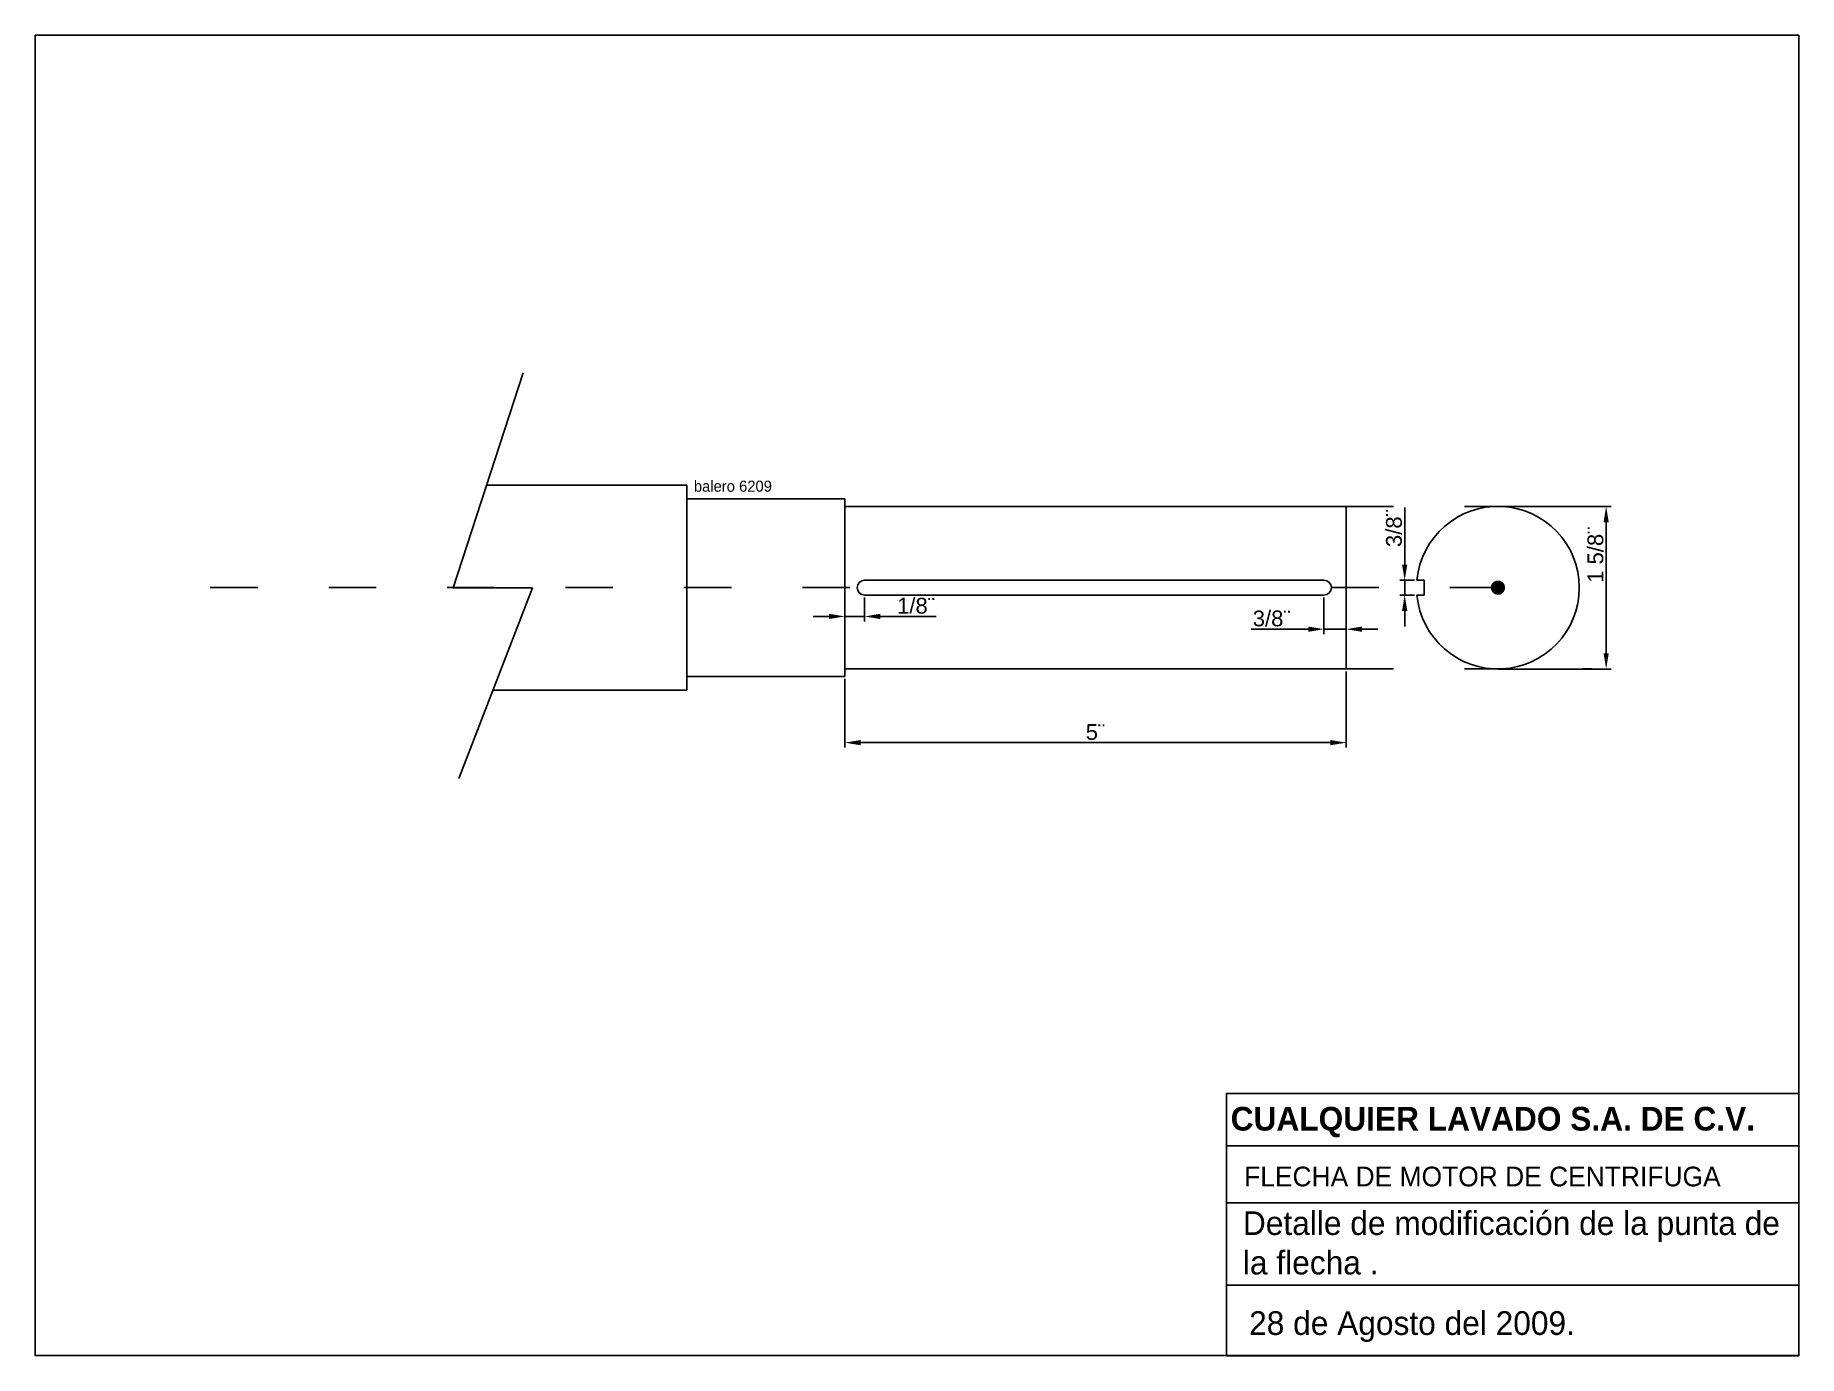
# Model space of a CAD drawing. Header units: millimetres. Extents: x 1211 to 2975, y 1168 to 2727.
# Drawn here: x 1211.3 to 1658, y 1168.1 to 1502.7 of the extents above; entities outside this region: 1.
import ezdxf

# ---------------------------------------------------------------- set-up
doc = ezdxf.new("R2010")
doc.units = ezdxf.units.MM
doc.linetypes.add('ACAD_ISO03W100', pattern=[30, 12, -18])
doc.styles.get("Standard").update_dxf_attribs({"font": 'ARIAL.TTF'})
doc.dimstyles.new('ISO-25', dxfattribs={"dimtxt": 2.5, "dimasz": 2.5, "dimexe": 1.25, "dimexo": 0.625, "dimtad": 1, "dimtxsty": 'Standard', "dimcen": 2.5, "dimadec": 0, "dimazin": 0, "dimtfac": 1, "dimtmove": 0, "dimatfit": 3, "dimfxl": 1, "dimarcsym": 0})

# ---------------------------------------------------------------- blocks, each defined once
blk = doc.blocks.new('*D1')
at = {"color": 0, "lineweight": -2}
for p, q in [((1543.35, 1341.51), (1543.35, 1322.22)), ((1416.35, 1339.62), (1416.35, 1322.22)), ((1420.35, 1323.47), (1539.35, 1323.47))]:
    blk.add_line(p, q, dxfattribs=at)
at = {"color": 0}
for points in [[(1420.35, 1324.14), (1420.35, 1322.81), (1416.35, 1323.47)], [(1539.35, 1324.14), (1539.35, 1322.81), (1543.35, 1323.47)]]:
    blk.add_solid(points, dxfattribs=at)
at = {"layer": 'Defpoints', "color": 0}
for p in [(1416.35, 1340.24), (1543.35, 1342.13), (1543.35, 1323.47)]:
    blk.add_point(p, dxfattribs=at)
at = {"color": 0, "insert": (1479.85, 1326.13), "char_height": 4, "attachment_point": 5}
blk.add_mtext('5¨', dxfattribs=at)
blk = doc.blocks.new('*D2')
at = {"color": 0, "lineweight": -2}
for p, q in [((1581.8, 1383.34), (1610.46, 1383.34)), ((1609.21, 1379.34), (1609.21, 1346.13)), ((1581.8, 1342.13), (1610.46, 1342.13))]:
    blk.add_line(p, q, dxfattribs=at)
at = {"color": 0}
for points in [[(1608.54, 1379.34), (1609.87, 1379.34), (1609.21, 1383.34)], [(1608.54, 1346.13), (1609.87, 1346.13), (1609.21, 1342.13)]]:
    blk.add_solid(points, dxfattribs=at)
at = {"layer": 'Defpoints', "color": 0}
for p in [(1581.17, 1383.34), (1581.17, 1342.13), (1609.21, 1342.13)]:
    blk.add_point(p, dxfattribs=at)
at = {"color": 0, "insert": (1606.51, 1371.11), "char_height": 4, "attachment_point": 5, "rotation": 90}
blk.add_mtext('1 5/8¨', dxfattribs=at)
blk = doc.blocks.new('*D3')
at = {"color": 0, "lineweight": -2}
for p, q in [((1416.35, 1360.25), (1416.35, 1354.2)), ((1421.34, 1360.25), (1421.34, 1354.2)), ((1412.35, 1355.45), (1408.35, 1355.45)), ((1416.35, 1355.45), (1421.34, 1355.45)), ((1425.34, 1355.45), (1439.44, 1355.45))]:
    blk.add_line(p, q, dxfattribs=at)
at = {"color": 0}
for points in [[(1412.35, 1356.12), (1412.35, 1354.79), (1416.35, 1355.45)], [(1425.34, 1356.12), (1425.34, 1354.79), (1421.34, 1355.45)]]:
    blk.add_solid(points, dxfattribs=at)
at = {"layer": 'Defpoints', "color": 0}
for p in [(1416.35, 1360.87), (1421.34, 1360.87), (1416.35, 1355.45)]:
    blk.add_point(p, dxfattribs=at)
at = {"color": 0, "insert": (1434.39, 1358.15), "char_height": 4, "attachment_point": 5}
blk.add_mtext('1/8¨', dxfattribs=at)
blk = doc.blocks.new('*D4')
at = {"color": 0, "lineweight": -2}
for p, q in [((1537.73, 1360.25), (1537.73, 1350.97)), ((1543.35, 1360.25), (1543.35, 1350.97)), ((1533.73, 1352.22), (1519.25, 1352.22)), ((1543.35, 1352.22), (1537.73, 1352.22)), ((1547.35, 1352.22), (1551.35, 1352.22))]:
    blk.add_line(p, q, dxfattribs=at)
at = {"color": 0}
for points in [[(1533.73, 1352.89), (1533.73, 1351.55), (1537.73, 1352.22)], [(1547.35, 1352.89), (1547.35, 1351.55), (1543.35, 1352.22)]]:
    blk.add_solid(points, dxfattribs=at)
at = {"layer": 'Defpoints', "color": 0}
for p in [(1537.73, 1360.87), (1543.35, 1360.87), (1543.35, 1352.22)]:
    blk.add_point(p, dxfattribs=at)
at = {"color": 0, "insert": (1524.49, 1354.92), "char_height": 4, "attachment_point": 5}
blk.add_mtext('3/8¨', dxfattribs=at)
blk = doc.blocks.new('*D5')
at = {"color": 0, "lineweight": -2}
for p, q in [((1558.17, 1368.61), (1558.17, 1383.1)), ((1560.66, 1364.61), (1556.92, 1364.61)), ((1558.17, 1360.87), (1558.17, 1364.61)), ((1560.66, 1360.87), (1556.92, 1360.87)), ((1558.17, 1356.87), (1558.17, 1352.87))]:
    blk.add_line(p, q, dxfattribs=at)
at = {"color": 0}
for points in [[(1557.5, 1368.61), (1558.84, 1368.61), (1558.17, 1364.61)], [(1557.5, 1356.87), (1558.84, 1356.87), (1558.17, 1360.87)]]:
    blk.add_solid(points, dxfattribs=at)
at = {"layer": 'Defpoints', "color": 0}
for p in [(1558.17, 1364.61), (1561.28, 1364.61), (1561.28, 1360.87)]:
    blk.add_point(p, dxfattribs=at)
at = {"color": 0, "insert": (1555.47, 1377.85), "char_height": 4, "attachment_point": 5, "rotation": 90}
blk.add_mtext('3/8¨', dxfattribs=at)

msp = doc.modelspace()

# ---------------------------------------------------------------- hatches: boundary and pattern name
at = {"linetype": 'ACAD_ISO03W100'}
h = msp.add_hatch(color=256, dxfattribs=at)
h.set_gradient(color1=(0, 0, 10), one_color=1, tint=1)
edge = h.paths.add_edge_path()
edge.add_arc((1581.799, 1362.744), 1.598, 0, 360)
h = msp.add_hatch(color=256, dxfattribs=at)
h.set_gradient(color1=(0, 0, 10), color2=(0, 0, 0), one_color=1)
edge = h.paths.add_edge_path()
edge.add_arc((1581.799, 1362.744), 1.598, 0, 360)

# ---------------------------------------------------------------- linework, layer by layer
for p, q in [((2974.909, 2727.359), (2974.909, 2723.619)), ((1334.825, 1417.223), (1317.114, 1362.702)), ((1325.573, 1388.744), (1376.347, 1388.744)), ((1376.347, 1388.744), (1376.347, 1336.744)), ((1376.347, 1362.744), (1376.347, 1385.244)), ((1376.347, 1385.244), (1416.347, 1385.244)), ((1416.347, 1385.244), (1416.347, 1340.244)), ((1416.347, 1362.744), (1416.347, 1383.344)), ((1416.347, 1383.344), (1543.347, 1383.344)), ((1543.347, 1383.344), (1543.347, 1342.134)), ((1317.114, 1362.702), (1337.218, 1362.702)), ((1337.218, 1362.702), (1318.55, 1314.398)), ((1421.337, 1364.614), (1537.727, 1364.614)), ((1543.347, 1362.744), (1539.597, 1362.744)), ((1537.727, 1360.874), (1421.337, 1360.874)), ((1416.347, 1340.244), (1376.347, 1340.244)), ((1543.347, 1342.134), (1416.347, 1342.134)), ((1376.347, 1336.744), (1327.186, 1336.744))]:
    msp.add_line(p, q)
for p, q in [((1543.347, 1383.344), (1605.553, 1383.344)), ((1417.597, 1362.744), (1248.787, 1362.744)), ((1539.597, 1362.744), (1586.823, 1362.744)), ((1561.284, 1364.614), (1563.069, 1364.614)), ((1563.069, 1364.614), (1563.069, 1360.874)), ((1561.284, 1360.874), (1563.069, 1360.874)), ((1543.347, 1342.134), (1605.553, 1342.134))]:
    msp.add_line(p, q, dxfattribs=at)
for points in [[(1211.255, 1502.734), (1657.994, 1502.734), (1657.994, 1168.158), (1211.255, 1168.158)], [(1657.994, 1168.158), (1513.022, 1168.158), (1513.022, 1234.571), (1657.994, 1234.571)], [(1657.994, 1221.286), (1513.022, 1221.286), (1513.022, 1206.843), (1657.994, 1206.843)], [(1657.994, 1185.96), (1513.022, 1185.96), (1513.022, 1168.097), (1657.994, 1168.097)]]:
    msp.add_lwpolyline(points, close=True)
msp.add_circle((1581.799, 1362.744), 1.598, dxfattribs=at)
for centre, radius, start, end in [((1581.799, 1362.744), 20.6, 185.20829, 174.79171), ((1421.337, 1362.744), 1.87, 90, 270), ((1537.727, 1362.744), 1.87, 270, 90)]:
    msp.add_arc(centre, radius, start, end)

# ---------------------------------------------------------------- texts
at = {"insert": (1378.096, 1389.859), "char_height": 2.8, "attachment_point": 1}
msp.add_mtext('{\\fBankGothic Lt BT|b0|i0|c0|p34;balero 6209}', dxfattribs=at)
at = {"attachment_point": 1}
for s, insert, char_height, width in [('\\P{\\fBaskerville Old Face|b1|i0|c0|p18;CUALQUIER LAVADO S.A. DE C.V.}', (1514.087, 1241.16), 6, 144.97216), ('{\\fModern No. 20|b0|i0|c0|p18;FLECHA DE MOTOR DE CENTRIFUGA}', (1517.491, 1216.019), 5, 144.97216), ('{\\fBaskerville Old Face|b0|i0|c0|p18;Detalle de modificación de la punta de la flecha .}', (1517.187, 1204.698), 6, 140.41598), ('{\\fBaskerville Old Face|b0|i0|c0|p18;28 de Agosto del 2009.}', (1518.762, 1179.372), 6, 144.97216)]:
    msp.add_mtext(s, dxfattribs=dict(at, insert=insert, char_height=char_height, width=width))

# ---------------------------------------------------------------- dimensions: what is measured, and where the dimension line sits
at = {"color": 1}
dim = msp.add_linear_dim(base=(1558.169, 1364.614), p1=(1561.284, 1360.874), p2=(1561.284, 1364.614), angle=90, text='3/8¨', dimstyle='ISO-25', override={"dimtxt": 4, "dimasz": 4}, dxfattribs=at)
dim.commit()
dim.dimension.update_dxf_attribs({"geometry": '*D5', "text_midpoint": (1555.475, 1377.855)})
dim = msp.add_linear_dim(base=(1609.206, 1342.134), p1=(1581.174, 1383.344), p2=(1581.174, 1342.134), angle=90, text='1 5/8¨', dimstyle='ISO-25', override={"dimtxt": 4, "dimasz": 4}, dxfattribs=at)
dim.commit()
dim.dimension.update_dxf_attribs({"geometry": '*D2', "text_midpoint": (1609.206, 1371.106), "dimtype": 160})
for base, p1, p2, text, picture, middle in [((1416.347, 1355.454), (1421.337, 1360.874), (1416.347, 1360.874), '1/8¨', '*D3', (1434.391, 1355.454)), ((1543.347, 1352.221), (1537.727, 1360.874), (1543.347, 1360.874), '3/8¨', '*D4', (1524.487, 1352.221))]:
    dim = msp.add_linear_dim(base=base, p1=p1, p2=p2, text=text, dimstyle='ISO-25', override={"dimtxt": 4, "dimasz": 4}, dxfattribs=at)
    dim.commit()
    dim.dimension.update_dxf_attribs({"geometry": picture, "text_midpoint": middle, "dimtype": 160})
dim = msp.add_linear_dim(base=(1543.347, 1323.472), p1=(1416.347, 1340.244), p2=(1543.347, 1342.134), text='5¨', dimstyle='ISO-25', override={"dimtxt": 4, "dimasz": 4}, dxfattribs=at)
dim.commit()
dim.dimension.update_dxf_attribs({"geometry": '*D1', "text_midpoint": (1479.847, 1326.131)})

doc.saveas('drawing.dxf')
